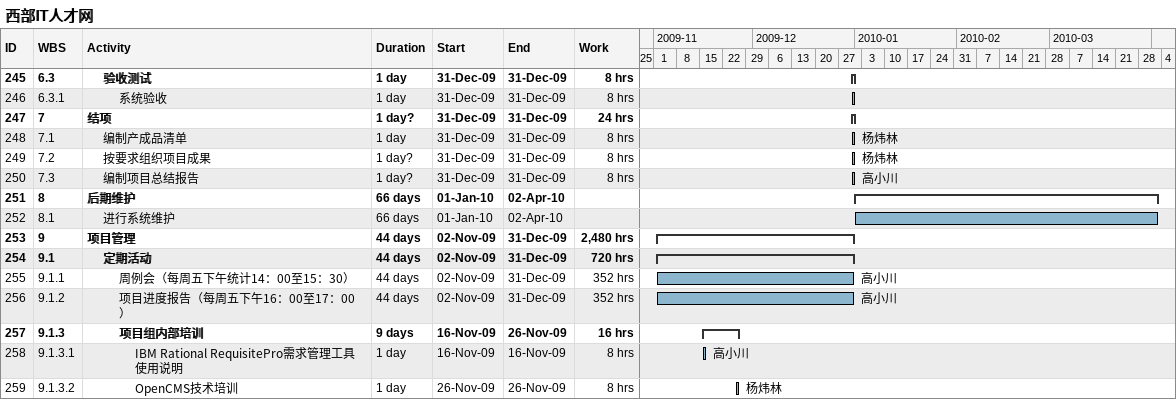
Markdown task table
西部IT人才网

| ID | WBS | Task | Duration | Start | Finish | Resources | Work (h) |
|---|---|---|---|---|---|---|---|
| 245 | 6.3 | **验收测试** | 1d | 2009-12-31 | 2009-12-31 |  | 8 |
| 246 | 6.3.1 | 系统验收 | 1d | 2009-12-31 | 2009-12-31 |  | 8 |
| 247 | 7 | **结项** | 1d? | 2009-12-31 | 2009-12-31 |  | 24 |
| 248 | 7.1 | 编制产成品清单 | 1d | 2009-12-31 | 2009-12-31 | 杨炜林 | 8 |
| 249 | 7.2 | 按要求组织项目成果 | 1d? | 2009-12-31 | 2009-12-31 | 杨炜林 | 8 |
| 250 | 7.3 | 编制项目总结报告 | 1d? | 2009-12-31 | 2009-12-31 | 高小川 | 8 |
| 251 | 8 | **后期维护** | 66d | 2010-01-01 | 2010-04-02 |  |  |
| 252 | 8.1 | 进行系统维护 | 66d | 2010-01-01 | 2010-04-02 |  |  |
| 253 | 9 | **项目管理** | 44d | 2009-11-02 | 2009-12-31 |  | 2480 |
| 254 | 9.1 | **定期活动** | 44d | 2009-11-02 | 2009-12-31 |  | 720 |
| 255 | 9.1.1 | 周例会（每周五下午统计14：00至15：30） | 44d | 2009-11-02 | 2009-12-31 | 高小川 | 352 |
| 256 | 9.1.2 | 项目进度报告（每周五下午16：00至17：00） | 44d | 2009-11-02 | 2009-12-31 | 高小川 | 352 |
| 257 | 9.1.3 | **项目组内部培训** | 9d | 2009-11-16 | 2009-11-26 |  | 16 |
| 258 | 9.1.3.1 | IBM Rational RequisitePro需求管理工具使用说明 | 1d | 2009-11-16 | 2009-11-16 | 高小川 | 8 |
| 259 | 9.1.3.2 | OpenCMS技术培训 | 1d | 2009-11-26 | 2009-11-26 | 杨炜林 | 8 |
